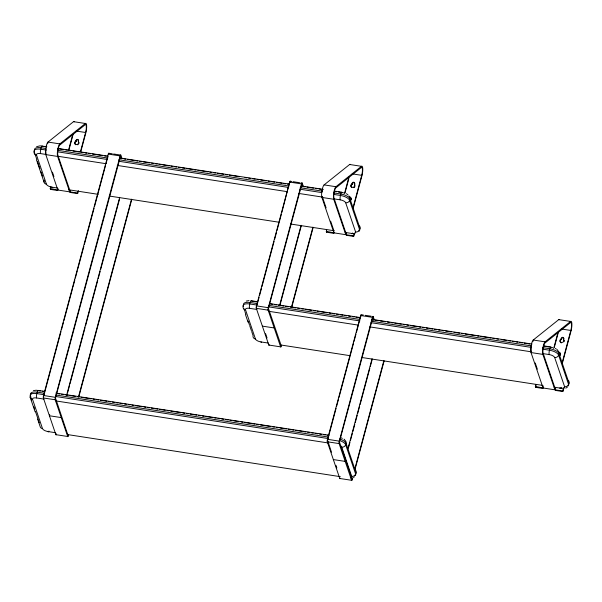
<?xml version="1.0" encoding="UTF-8"?>
<svg xmlns="http://www.w3.org/2000/svg" width="602" height="602" viewBox="0 0 602 602"><rect width="100%" height="100%" fill="white"/><g stroke="black" fill="none" stroke-linecap="round" stroke-linejoin="round"><path stroke-width="0.9" d="M350.62 200.534C352.787 198.035 347.489 195.086 351.259 198.953M559.612 355.842L560.146 353.351L558.363 352.117M559.017 352.772L560.176 353.585L560.409 354.909M50.064 188.449L57.461 189.969L57.641 190.518L50.402 189.374L50.5 186.816M326.171 231.281L333.568 232.793L333.749 233.343L326.51 232.199L326.608 229.64M535.291 386.401L542.688 387.921L542.876 388.471L535.637 387.327L535.735 384.768M120.152 158.311L121.995 158.597L120.821 155.105L55.497 398.103L68.034 435.464L67.695 436.488L55.866 434.659L43.367 397.96A1.851 0.444 -81.2 0 1 43.525 395.499L108.277 154.089A1.851 0.444 -81.2 0 1 108.992 153.277L112.281 153.781M302.52 185.928L301.873 184.122L268.432 308.472L281.352 346.045A1.851 0.444 -81.2 0 1 280.63 346.857L268.801 345.029L256.309 308.329A1.851 0.444 -81.2 0 1 256.467 305.869L289.667 182.082A1.851 0.444 -81.2 0 1 290.382 181.27L291.699 181.473M336.112 408.239L327.556 440.325L331.514 452.252M373.789 320.249L372.856 317.563L339.408 441.913L352.328 479.485A1.851 0.444 -81.2 0 1 351.606 480.298L339.776 478.477L327.285 441.77A1.851 0.444 -81.2 0 1 327.443 439.309L360.643 315.523A1.851 0.444 -81.2 0 1 361.366 314.711L363.337 315.012M44.285 180.148L44.089 180.871A3.288 2.905 -18.8 0 0 46.467 184.265A4.929 1.994 15 0 0 51.945 187.184A3.288 0.783 -81.2 0 0 52.524 187.365M50.47 188.185L50.907 186.552M57.461 189.969L57.8 188.697M57.641 190.518L58.146 188.945M68.417 150.643L72.797 134.306M69.087 149.379L72.985 134.856M78.486 140.665L78.29 141.395A2.054 1.814 -18.8 0 1 77.846 144.111A2.054 1.814 -18.8 0 1 74.934 143.66A2.054 1.814 -18.8 0 1 75.927 141.026L76.115 140.304A1.234 1.091 -18.8 0 1 77.598 139.393A1.234 1.091 -18.8 0 1 78.486 140.665L78.546 140.853M75.694 144.766A2.054 1.814 -18.8 0 1 76.108 141.575L76.115 140.304M74.324 121.777A6.78 1.618 -81.2 0 0 73.534 121.664L47.994 142.064A6.78 1.618 -81.2 0 0 45.895 147.783A6.78 1.618 -81.2 0 0 45.79 154.601L57.852 190.029L69.681 191.857L69.975 190.766L57.912 155.339A5.546 1.324 -81.2 0 1 57.995 149.763A5.546 1.324 -81.2 0 1 59.718 145.082L85.251 124.682A5.546 1.324 -81.2 0 1 86.312 126.668A5.546 1.324 -81.2 0 1 85.604 132.5L80.487 151.561M70.261 192.467L70.419 190.646L70.261 192.467L77.523 193.558L78.508 190.811M80.676 152.11L85.793 133.05A6.78 1.618 -81.2 0 0 86.658 125.923A6.78 1.618 -81.2 0 0 85.364 123.493L73.534 121.664M70.08 191.918L77.334 193.009L78.102 191.075M30.393 395.296L31.575 400.082M43.954 395.138L60.998 331.612M61.479 329.798L63.428 322.537M63.917 320.723L72.436 288.952M72.925 287.139L74.874 279.877M75.355 278.064L77.304 270.802M77.793 268.989L83.881 246.301M84.363 244.487L94.1 208.179M94.589 206.366L105.546 165.527M106.027 163.714L107.976 156.452M43.66 396.868L43.367 397.96L55.196 399.781L67.695 436.488A1.851 0.444 -81.2 0 0 68.41 435.675L68.222 435.126L68.034 435.464M49.718 414.673L49.432 415.764L61.261 417.585L61.554 416.501M55.489 398.69L55.196 399.781A1.851 0.444 -81.2 0 1 55.354 397.328L120.107 155.91A1.851 0.444 -81.2 0 1 120.821 155.105M56.159 433.575L55.866 434.659A1.851 0.444 -81.2 0 0 56.392 434.411M66.619 395.183L119.685 197.336M67.537 393.008L69.486 385.747M69.967 383.933L76.055 361.245M76.544 359.432L78.493 352.17M78.975 350.356L85.063 327.661M85.552 325.848L97.72 280.472M98.209 278.658L100.158 271.397M100.639 269.583L109.158 237.813M109.647 235.999L111.596 228.737M112.085 226.924L119.384 199.698M78.448 397.011L131.514 199.157M78.877 396.65L131.703 199.706M261.516 342.109A3.288 0.783 -81.2 0 1 260.937 341.928A4.929 1.994 15 0 1 255.459 339.001L245.511 309.782A3.288 2.905 -18.8 0 1 243.133 306.395L243.524 304.943A8.217 3.319 15 0 1 250.169 302.505A3.288 0.783 -81.2 0 1 251.44 301.06L256.994 301.918M257.137 304.612L259.078 297.38M259.56 295.574L261.501 288.35M261.983 286.537L274.098 241.357M274.587 239.551L276.521 232.327M277.01 230.521L278.944 223.289M279.433 221.483L281.375 214.252M281.856 212.446L289.667 182.082L301.497 183.903A1.851 0.444 -81.2 0 1 302.212 183.091L303.408 186.59M290.096 182.353L290.382 181.27M268.424 309.067L268.138 310.15L280.63 346.857L280.923 345.766M301.926 184.182L302.212 183.091L300.902 182.888M279.509 305.718L301.083 225.298M279.938 305.364L289.148 271.028M289.637 269.222L301.271 225.848M274.489 326.871L274.196 327.955L262.367 326.133M291.345 307.547L312.912 227.127M291.774 307.193L313.1 227.676M333.749 233.343L334.095 232.071M344.525 193.468L348.904 177.131M344.954 193.107L348.851 178.591M354.593 183.49L354.397 184.22A2.054 1.814 -18.8 0 1 353.953 186.936A2.054 1.814 -18.8 0 1 351.041 186.485A2.054 1.814 -18.8 0 1 352.035 183.851L352.23 183.128A1.234 1.091 -18.8 0 1 353.705 182.218A1.234 1.091 -18.8 0 1 354.593 183.49L354.586 184.769A2.054 1.814 -18.8 0 1 354.864 185.153M351.801 187.598A2.054 1.814 -18.8 0 1 352.215 184.4L352.23 183.128M350.432 164.602A6.78 1.618 -81.2 0 0 349.642 164.489L324.102 184.897A6.78 1.618 -81.2 0 0 322.002 190.608A6.78 1.618 -81.2 0 0 321.897 197.433L333.959 232.861L345.789 234.682L346.082 233.591L334.02 198.163A5.546 1.324 -81.2 0 1 334.102 192.587A5.546 1.324 -81.2 0 1 335.826 187.907L361.358 167.506A5.546 1.324 -81.2 0 1 362.419 169.493A5.546 1.324 -81.2 0 1 361.712 175.325L353.193 207.096M354.616 233.636L353.472 236.39L346.368 235.292L346.526 233.471M353.133 208.548L361.9 175.874A6.78 1.618 -81.2 0 0 362.765 168.748A6.78 1.618 -81.2 0 0 361.471 166.318L349.642 164.489M346.188 234.742L353.442 235.833L354.427 233.087M336.593 406.425L338.535 399.201M339.016 397.395L353.562 343.178M354.044 341.372L355.985 334.14M356.467 332.334L358.408 325.103M358.89 323.297L360.891 315.884M327.578 440.679L327.285 441.77L339.114 443.591L351.606 480.298L351.899 479.207M339.408 442.508L339.114 443.591A1.851 0.444 -81.2 0 1 339.272 441.138L372.472 317.344A1.851 0.444 -81.2 0 1 373.195 316.532L374.384 320.031M372.901 317.623L373.195 316.532M347.821 449.1L372.059 358.747M348.498 447.843L349.95 442.425M350.432 440.611L352.373 433.387M352.855 431.581L354.796 424.35M355.278 422.544L357.219 415.312M357.701 413.506L359.642 406.275M360.131 404.469L369.824 368.326M370.305 366.52L372.247 359.289M345.465 460.312L345.172 461.395L333.342 459.574M354.804 469.003L383.888 360.568M352.328 479.485L352.81 477.679M354.992 469.545L384.076 361.117M535.697 386.13L536.141 384.497M542.688 387.921L543.027 386.65M562.072 363.126L570.831 330.453A5.546 1.324 -81.2 0 0 571.539 324.621A5.546 1.324 -81.2 0 0 570.485 322.634L544.945 343.035A5.546 1.324 -81.2 0 0 543.23 347.708A5.546 1.324 -81.2 0 0 543.147 353.291L555.202 388.719L554.916 389.81L543.087 387.981L543.373 386.89M553.644 348.596L558.031 332.259M554.322 347.324L558.22 332.808M563.713 338.617L563.525 339.34A2.054 1.814 -18.8 0 1 563.081 342.056A2.054 1.814 -18.8 0 1 560.161 341.612A2.054 1.814 -18.8 0 1 561.154 338.979L561.35 338.249A1.234 1.091 -18.8 0 1 562.825 337.346A1.234 1.091 -18.8 0 1 563.713 338.617L563.781 338.798M560.545 342.41A2.054 1.814 -18.8 0 1 561.342 339.528L561.35 338.249M555.495 390.42L555.646 388.599L555.495 390.42L562.75 391.511L563.961 387.944M562.253 363.676L571.02 331.002A6.78 1.618 -81.2 0 0 571.885 323.868A6.78 1.618 -81.2 0 0 570.591 321.438L558.761 319.617L533.229 340.017A6.78 1.618 -81.2 0 0 531.122 345.736A6.78 1.618 -81.2 0 0 531.024 352.554L543.087 387.981M555.307 389.87L562.561 390.961L563.555 388.215M69.681 191.857L57.619 156.43A6.78 1.618 -81.2 0 1 57.724 149.612A6.78 1.618 -81.2 0 1 59.824 143.893L85.364 123.493M345.789 234.682L333.726 199.254A6.78 1.618 -81.2 0 1 333.832 192.437A6.78 1.618 -81.2 0 1 335.931 186.718L361.471 166.318M554.916 389.81L542.853 354.382A6.78 1.618 -81.2 0 1 542.951 347.557A6.78 1.618 -81.2 0 1 545.058 341.846L570.591 321.438M353.57 477.446L354.45 476.761M567.385 387.139L565.805 388.17M36.572 146.685L40.003 145.842L46.828 146.7M108.653 154.3L108.465 154.639L108.277 154.089L120.107 155.91L120.295 156.46M246.263 301.068L248.995 300.586M33.321 390.698L36.052 390.216L44.729 391.353M76.138 131.04L85.604 132.5M352.245 173.865L361.712 175.325M47.994 142.064L59.824 143.893M324.102 184.897L335.931 186.718M113.597 153.984L116.224 154.39M116.878 154.496L120.167 155M293.016 181.676L295.642 182.075M296.297 182.18L299.585 182.684M57.927 148.416L107.871 156.121M119.896 157.972L289.171 184.099M301.188 185.95L323.394 189.374M334.494 191.09L341.891 192.234A3.288 0.783 -81.2 0 0 340.86 194.017L340.476 195.462A3.288 0.783 -81.2 0 0 340.19 199.834A4.929 1.994 15 0 1 345.668 202.754L355.616 231.973A4.929 1.994 15 0 1 351.628 233.433L345.157 232.432M44.3 146.61L42.449 146.324A3.288 0.783 -81.2 0 0 41.177 147.768L40.785 149.221A3.288 0.783 -81.2 0 0 40.507 153.585A4.929 1.994 15 0 0 36.519 155.045A3.288 2.905 -18.8 0 1 34.141 151.651L34.532 150.199A8.217 3.319 15 0 1 41.177 147.768L45.797 148.483M58.176 148.747L63.722 149.605M65.573 149.89L67.424 150.176M69.275 150.462L71.126 150.748M72.977 151.034L79.449 152.035M81.3 152.321L83.151 152.607M85.002 152.893L86.846 153.171M88.697 153.457L90.548 153.743M92.399 154.029L95.176 154.458M97.027 154.744L102.573 155.602M104.424 155.888L106.276 156.174M123.846 158.883L125.698 159.169M127.549 159.455L134.02 160.456M135.871 160.742L137.723 161.027M139.574 161.313L141.425 161.599M143.276 161.885L149.748 162.879M151.599 163.165L153.45 163.451M155.293 163.736L157.145 164.022M158.996 164.308L160.847 164.594M162.698 164.88L169.17 165.881M171.021 166.167L172.872 166.453M174.723 166.731L176.574 167.017M178.418 167.303L180.269 167.589M182.12 167.875L184.897 168.304M186.748 168.59L192.294 169.448M194.145 169.734L195.996 170.02M197.847 170.306L208.021 171.871M209.872 172.157L211.723 172.443M213.567 172.729L215.418 173.015M217.269 173.301L223.741 174.302M225.592 174.588L227.443 174.873M229.294 175.159L231.145 175.445M232.997 175.724L239.468 176.725M245.022 177.582L246.865 177.868M248.716 178.154L250.567 178.44M252.419 178.726L255.195 179.155M257.046 179.441L258.89 179.727M260.741 180.013L266.295 180.863M268.146 181.149L269.989 181.435M271.841 181.721L274.617 182.15M276.468 182.436L282.014 183.294M283.866 183.58L285.717 183.866M287.568 184.152L289.419 184.438M303.288 186.575L305.139 186.861M306.99 187.147L313.469 188.148M315.313 188.434L317.164 188.719M319.015 189.005L320.866 189.284M334.742 191.428L336.593 191.714M338.437 192L340.288 192.286M57.822 150.334L107.773 158.048M118.872 159.756L289.065 186.018M300.165 187.734L322.363 191.158M333.463 192.873L340.86 194.017A8.217 3.319 15 0 1 349.995 198.886L359.943 228.098L359.552 229.55A8.217 3.319 15 0 1 359.116 231.213M46.331 150.079L40.785 149.221A8.217 3.319 15 0 0 34.141 151.651L35.796 156.528M57.438 151.787L107.382 159.5M118.481 161.208L288.674 187.47M299.773 189.186L321.972 192.61M333.997 194.469L340.476 195.462A8.217 3.319 15 0 1 349.604 200.338L359.552 229.55A3.288 2.905 -18.8 0 1 355.616 231.973M40.507 153.585L46.053 154.443M58.078 156.294L106.178 163.721M117.277 165.43L287.47 191.692M298.569 193.408L322.619 197.117M333.719 198.833L340.19 199.834M45.79 154.601L57.619 156.43M321.897 197.433L333.726 199.254M51.945 187.184L57.491 188.042M68.59 189.758L98.194 194.326M109.293 196.034L279.486 222.296M290.585 224.012L334.057 230.716M561.373 328.993L570.831 330.453M533.229 340.017L545.058 341.846M365.309 315.32L371.223 316.231M251.192 300.722L257.671 301.722M269.696 303.581L360.342 317.57M371.442 319.278L531.461 343.975M543.486 345.826L550.883 346.97A3.288 0.783 -81.2 0 0 549.852 348.754L549.468 350.206A3.288 0.783 -81.2 0 0 549.182 354.57A4.929 1.994 15 0 1 554.66 357.49L564.608 386.71A4.929 1.994 15 0 1 560.62 388.17L554.149 387.169M269.944 303.92L272.714 304.349M274.565 304.635L276.416 304.921M278.267 305.199L280.118 305.485M281.969 305.771L283.82 306.057M285.664 306.343L288.441 306.772M290.292 307.058L295.838 307.915M297.689 308.201L299.54 308.487M301.391 308.773L303.242 309.059M305.094 309.345L311.565 310.339M313.416 310.624L315.267 310.91M317.119 311.196L318.962 311.482M320.813 311.768L327.292 312.769M329.143 313.055L330.987 313.341M332.838 313.627L334.689 313.913M336.541 314.191L338.392 314.477M340.243 314.763L343.012 315.192M344.863 315.478L346.714 315.764M348.566 316.05L350.417 316.336M352.268 316.622L354.111 316.908M355.963 317.194L358.739 317.623M371.69 319.617L373.541 319.903M375.385 320.189L378.161 320.618M380.012 320.904L385.566 321.761M387.41 322.047L389.261 322.333M391.112 322.619L392.963 322.905M394.814 323.184L401.286 324.185M403.137 324.47L404.988 324.756M406.839 325.042L408.69 325.328M410.534 325.614L417.013 326.615M418.864 326.901L420.715 327.187M422.559 327.473L424.41 327.751M426.261 328.037L428.112 328.323M429.963 328.609L432.733 329.038M434.584 329.324L436.435 329.61M438.286 329.896L440.137 330.182M441.988 330.468L443.832 330.754M445.683 331.04L451.237 331.898M454.013 332.319L459.559 333.177M461.41 333.463L463.262 333.749M465.113 334.035L475.287 335.607M477.138 335.893L478.981 336.179M480.832 336.465L491.006 338.031M492.857 338.316L494.709 338.602M496.56 338.888L498.411 339.174M501.18 339.603L506.733 340.461M508.585 340.747L510.436 341.025M512.279 341.311L514.131 341.597M515.982 341.883L517.833 342.169M519.684 342.455L522.461 342.884M524.304 343.17L526.156 343.456M528.007 343.742L529.858 344.028M543.734 346.165L549.28 347.023M257.566 303.649L250.169 302.505L249.777 303.957A3.288 0.783 -81.2 0 0 249.499 308.322A4.929 1.994 15 0 0 245.511 309.782M268.665 305.364L359.311 319.346M371.336 321.205L531.355 345.902M542.455 347.61L549.852 348.754A8.217 3.319 15 0 1 558.987 353.622L568.935 382.842A8.217 3.319 15 0 1 568.499 384.505M257.174 305.101L249.777 303.957A8.217 3.319 15 0 0 243.133 306.395M268.274 306.817L359.845 320.941M370.945 322.657L530.964 347.354M542.989 349.205L549.468 350.206A8.217 3.319 15 0 1 558.596 355.075L568.544 384.294A8.217 3.319 15 0 1 568.107 385.957M249.499 308.322L256.896 309.466M268.921 311.324L358.642 325.17M369.741 326.878L531.611 351.861M542.711 353.57L549.182 354.57M531.024 352.554L542.853 354.382M260.937 341.928L268.334 343.065M280.359 344.923L349.732 355.624M361.757 357.483L543.049 385.461M55.828 393.068L328.692 435.171M40.357 390.976L38.505 390.69A3.288 0.783 -81.2 0 0 37.226 392.135L36.842 393.588A3.288 0.783 -81.2 0 0 36.556 397.952A4.929 1.994 15 0 0 32.568 399.412A3.288 2.905 -18.8 0 1 30.198 396.026A8.217 3.319 15 0 1 36.842 393.588L44.239 394.731M42.208 391.262L44.051 391.548M57.927 393.693L59.779 393.979M61.63 394.265L63.481 394.543M65.332 394.829L68.101 395.258M69.952 395.544L75.506 396.402M77.357 396.688L79.201 396.974M81.052 397.26L87.531 398.261M88.456 398.404L91.226 398.825M93.077 399.111L94.928 399.397M96.779 399.683L98.63 399.969M100.481 400.255L106.953 401.256M108.804 401.542L110.655 401.827M112.499 402.113L114.35 402.399M116.201 402.685L118.052 402.971M119.903 403.257L122.68 403.679M124.524 403.965L126.375 404.251M128.226 404.536L130.077 404.822M131.928 405.108L133.779 405.394M135.623 405.68L138.4 406.109M139.325 406.252L142.102 406.681M143.953 406.967L145.804 407.253M147.648 407.539L149.499 407.817M151.35 408.103L153.201 408.389M155.053 408.675L157.822 409.104M159.673 409.39L165.226 410.248M167.078 410.534L168.929 410.82M170.772 411.106L180.946 412.671M182.797 412.957L184.648 413.243M186.5 413.529L188.351 413.815M190.202 414.101L196.673 415.102M198.525 415.388L200.376 415.673M202.227 415.959L204.07 416.245M205.922 416.531L212.401 417.525M214.252 417.811L216.095 418.097M217.947 418.382L219.798 418.668M221.649 418.954L223.5 419.24M225.351 419.526L228.12 419.955M229.972 420.241L231.823 420.527M233.674 420.813L238.294 421.52M241.071 421.949L242.922 422.235M244.773 422.521L254.947 424.094M256.798 424.38L258.649 424.666M260.493 424.952L270.674 426.517M272.518 426.803L274.369 427.089M276.22 427.375L278.071 427.661M279.922 427.947L286.394 428.948M288.245 429.234L290.096 429.519M291.947 429.805L293.799 430.091M295.642 430.37L302.121 431.371M303.972 431.657L305.824 431.943M307.667 432.228L309.518 432.514M311.369 432.8L313.221 433.086M315.072 433.372L317.841 433.801M319.692 434.087L321.543 434.373M323.394 434.659L325.246 434.937M327.097 435.223L328.94 435.509M44.631 393.279L37.226 392.135A8.217 3.319 15 0 0 30.589 394.573A3.288 2.905 -18.8 0 1 31.123 393.497M55.73 394.987L328.594 437.097M55.339 396.44L328.203 438.549M36.556 397.952L43.961 399.096M55.978 400.947L328.85 443.057M37.595 419.082L40.086 426.389A3.288 2.905 -18.8 0 0 42.516 428.632A4.929 1.994 15 0 0 47.994 431.551L55.399 432.695M67.424 434.554L340.288 476.656M346.361 193.686L347.956 194.777M555.353 348.423L556.233 348.957M556.948 349.514L557.663 350.108M344.005 439.144L344.72 439.738M120.483 156.129L121.423 158.815M563.525 339.34L563.705 339.889A2.054 1.814 -18.8 0 1 564.029 341.688M561.154 338.979L561.342 339.528M559.89 352.892L560.432 354.465M559.679 352.659L559.958 353.306M560.244 354.119L560.424 354.789M559.574 352.576L559.755 353.126M560.221 354.36L560.387 355.045M559.371 352.441L559.642 353.043M559.16 352.336L559.461 352.938M559.032 352.29L559.22 352.832M562.9 390.66L563.081 391.21M562.403 390.961L562.592 391.511M535.238 362.983L537.345 369.176M535.592 386.83L535.78 387.372M354.397 184.22L354.586 184.769M352.035 183.851L352.215 184.4M350.77 197.765L351.312 199.337M350.552 197.539L350.838 198.178M351.124 198.991L351.29 199.781M350.635 197.998L350.334 197.373L350.432 197.862M350.033 197.215L350.341 197.817M349.912 197.163L350.093 197.712M349.709 197.095L349.897 197.644M353.773 235.54L353.961 236.082M353.284 235.841L353.472 236.39M372.661 317.894L372.472 317.344L360.643 315.523L360.831 316.065M322.19 196.342L326.111 207.856M330.633 221.137L333.952 230.882M326.465 231.702L326.653 232.252M301.685 184.453L301.497 183.903L268.296 307.697A1.851 0.444 -81.2 0 0 268.138 310.15L256.309 308.329L256.467 305.869L268.296 307.697L268.484 308.247M340.378 445.691A4.929 1.994 15 0 1 341.725 447.12L351.673 476.34A4.929 1.994 15 0 1 350.326 477.815M339.46 441.687L339.272 441.138L327.443 439.309L327.631 439.859M335.976 465.354L336.857 467.935M265.587 333.636L267.047 337.933M243.96 308.826L244.788 311.264M245.067 312.077L245.894 314.507M248.107 321.001L249.491 325.065M249.762 325.87L251.425 330.739M251.696 331.551L253.081 335.615A3.288 2.905 -18.8 0 0 255.459 339.001M245.563 314.846L248.047 322.153M78.29 141.395L78.478 141.944A2.054 1.814 -18.8 0 1 78.802 143.735M75.927 141.026L76.108 141.575M77.666 192.715L77.854 193.257M77.176 193.016L77.365 193.558M52.419 172.112L53.924 176.544M50.357 188.877L50.545 189.427M36.519 155.045L46.467 184.265M36.075 157.333L36.903 159.771M37.459 161.396L38.837 165.452M39.115 166.265L39.943 168.695M41.049 171.946L42.433 176.002M36.572 160.109L44.029 182.022M55.542 397.877L55.354 397.328L43.525 395.499L43.713 396.048M32.568 399.412L42.516 428.632M33.787 406.576L34.615 409.006M35.443 411.444L38.212 419.564M38.483 420.369L39.311 422.807M30.138 397.169L35.112 411.783M355.556 474.135A8.217 3.319 15 0 0 355.993 472.472A3.288 2.905 -18.8 0 0 355.624 470.275M355.172 475.588A8.217 3.319 15 0 0 355.601 473.924L355.993 472.472L346.045 443.253A3.288 2.905 -18.8 0 0 344.818 440.265M351.673 476.34A3.288 2.905 -18.8 0 0 355.601 473.924L345.661 444.705L346.045 443.253A8.217 3.319 15 0 0 339.686 439.016M48.935 431.115A3.288 0.783 -81.2 0 1 47.994 431.551M341.116 437.789A4.929 1.994 15 0 1 342.327 438.437M339.302 440.468A8.217 3.319 15 0 1 345.661 444.705A3.288 2.905 -18.8 0 1 341.725 447.12M340.311 478.221A1.851 0.444 -81.2 0 1 339.776 478.477M561.395 342.922A2.054 1.814 -18.8 0 1 560.929 342.719M561.538 338.798A1.234 1.091 -18.8 0 1 563.811 338.422M560.921 387.921A1.437 1.272 -18.8 0 1 559.634 388.057M531.318 351.47A5.546 1.324 -81.2 0 1 531.28 346.632M531.543 345.149A5.546 1.324 -81.2 0 1 531.882 343.772M532.702 341.725A5.546 1.324 -81.2 0 1 533.116 341.206M558.761 319.617A6.78 1.618 -81.2 0 1 559.559 319.722M568.559 380.645A3.288 2.905 -18.8 0 1 568.935 382.842L568.544 384.294A3.288 2.905 -18.8 0 1 564.608 386.71M561.561 387.726A3.288 0.783 -81.2 0 1 560.62 388.17M551.131 347.309A4.929 1.994 15 0 1 552.628 347.64M557.761 350.635A3.288 2.905 -18.8 0 1 558.987 353.622L558.596 355.075A3.288 2.905 -18.8 0 1 554.66 357.49M269.327 344.78A1.851 0.444 -81.2 0 1 268.801 345.029M358.897 230.167A8.217 3.319 15 0 0 359.943 228.098A3.288 2.905 -18.8 0 0 359.567 225.908M352.569 232.989A3.288 0.783 -81.2 0 1 351.628 233.433M342.139 192.572A4.929 1.994 15 0 1 343.637 192.903M348.769 195.898A3.288 2.905 -18.8 0 1 349.995 198.886L349.604 200.338A3.288 2.905 -18.8 0 1 345.668 202.754M354.909 186.56A2.054 1.814 -18.8 0 1 354.653 187.004M354.285 187.38A2.054 1.814 -18.8 0 1 353.833 187.658M352.411 183.678A1.234 1.091 -18.8 0 1 353.886 182.767A1.234 1.091 -18.8 0 1 354.781 184.039M322.153 191.511A5.546 1.324 -81.2 0 1 322.416 190.029M78.177 144.548A2.054 1.814 -18.8 0 1 77.726 144.834M76.303 140.853A1.234 1.091 -18.8 0 1 78.584 140.469M46.083 153.518A5.546 1.324 -81.2 0 1 46.045 148.679M46.309 147.197A5.546 1.324 -81.2 0 1 46.647 145.819M47.468 143.773A5.546 1.324 -81.2 0 1 47.889 143.261"/></g></svg>
